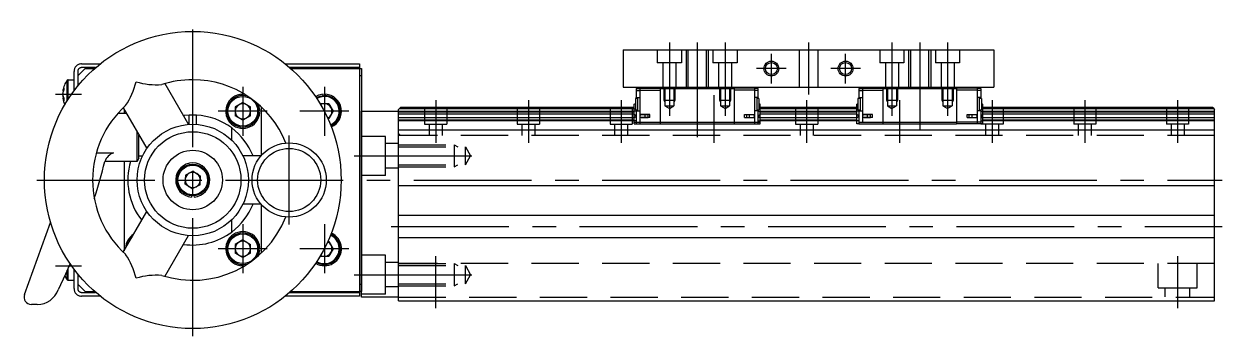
# Model space of a CAD drawing. Extents: x -106 to 482, y -54 to 311.
# Drawn here: x 158.9 to 481.9, y -42 to 42 of the extents above; entities that cross this region are included whole.
import ezdxf

# ---------------------------------------------------------------- set-up
doc = ezdxf.new("R2010")
doc.units = 0
for name, pattern in [('CENTER', [50.8, 31.75, -6.35, 6.35, -6.35]), ('DASHED', [19.05, 12.7, -6.35]), ('PHANTOM', [63.5, 31.75, -6.35, 6.35, -6.35, 6.35, -6.35])]:
    doc.linetypes.add(name, pattern=pattern)
doc.layers.get('0').update_dxf_attribs({"linetype": 'CONTINUOUS'})
doc.layers.add('CENTER', color=1, linetype='CENTER')

msp = doc.modelspace()

# ---------------------------------------------------------------- linework, layer by layer
at = {"color": 7, "linetype": 'CONTINUOUS'}
for p, q in [((320.39, 35), (420.39, 35)), ((320.39, 35), (320.39, 25)), ((420.39, 35), (420.39, 25)), ((175.39, 30), (173.39, 28)), ((175.39, 30), (177.93, 30)), ((230.85, 30), (249.39, 30)), ((249.39, 30), (249.39, -30)), ((249.39, 30), (249.89, 30)), ((249.89, 30), (249.89, 28)), ((170.55, 25.94), (170.55, 26.85)), ((170.55, 21.34), (170.55, 25.94)), ((170.84, 26.06), (170.84, 27)), ((170.84, 27), (172.39, 27)), ((170.84, 21.79), (170.84, 26.06)), ((196.91, 25.95), (203.26, 14.96)), ((249.89, 28), (249.39, 28)), ((249.89, 28), (249.89, -28)), ((169.37, 24), (169.37, 24.01)), ((169.37, 24), (169.37, 23.95)), ((169.37, 22.83), (169.37, 23.33)), ((169.37, 22.83), (169.37, 22.67)), ((239.56, 22.74), (239.53, 23.09)), ((240.22, 22.74), (240.25, 23.09)), ((320.39, 25), (420.39, 25)), ((323.94, 24.6), (324.94, 24.6)), ((323.94, 24.6), (323.94, 24.1)), ((323.94, 24.1), (324.94, 24.1)), ((323.94, 24.1), (323.94, 22.2)), ((324.94, 24.7), (324.94, 15.1)), ((324.94, 24.7), (330.44, 24.7)), ((324.94, 24.2), (330.44, 24.2)), ((330.44, 25), (330.44, 24.5)), ((330.44, 24.5), (330.44, 15.5)), ((350.34, 24.5), (330.44, 24.5)), ((350.34, 25), (350.34, 15)), ((355.84, 24.7), (350.34, 24.7)), ((355.84, 24.2), (350.34, 24.2)), ((355.84, 24.7), (355.84, 15.1)), ((356.84, 24.6), (355.84, 24.6)), ((356.84, 24.1), (355.84, 24.1)), ((356.84, 21.9), (356.84, 24.6)), ((383.94, 24.6), (384.94, 24.6)), ((383.94, 24.6), (383.94, 21.9)), ((383.94, 24.1), (384.94, 24.1)), ((384.94, 24.7), (384.94, 15.6)), ((384.94, 24.7), (390.44, 24.7)), ((384.94, 24.2), (390.44, 24.2)), ((390.44, 25), (390.44, 24.5)), ((390.44, 24.5), (390.44, 15.5)), ((410.34, 24.5), (390.44, 24.5)), ((410.34, 25), (410.34, 15)), ((415.84, 24.7), (410.34, 24.7)), ((415.84, 24.2), (410.34, 24.2)), ((415.84, 24.7), (415.84, 15.1)), ((416.84, 24.6), (415.84, 24.6)), ((416.84, 24.1), (415.84, 24.1)), ((416.84, 24.6), (416.84, 21.9)), ((169.37, 21.99), (169.37, 22.05)), ((185.66, 19.45), (192, 8.46)), ((217.89, 20.86), (215.85, 19.68)), ((215.85, 19.68), (215.85, 17.32)), ((217.89, 20.86), (219.93, 19.68)), ((219.93, 17.32), (219.93, 19.68)), ((222.89, 6.61), (222.89, 19.67)), ((241.07, 20.54), (238.71, 20.54)), ((241.07, 20.54), (242.25, 18.5)), ((260.39, 19.5), (259.89, 19)), ((323.44, 19.5), (260.39, 19.5)), ((323.44, 20.43), (323.74, 20.61)), ((323.44, 15.1), (323.44, 20.43)), ((323.74, 21.9), (323.74, 18.9)), ((324.34, 21.9), (323.74, 21.9)), ((323.94, 22.2), (324.94, 22.2)), ((323.94, 21.9), (323.94, 22.2)), ((324.34, 22.2), (324.34, 18.6)), ((356.84, 22.2), (355.84, 22.2)), ((356.44, 22.2), (356.44, 18.6)), ((357.04, 21.9), (356.44, 21.9)), ((357.04, 21.9), (357.04, 18.9)), ((357.34, 20.43), (357.04, 20.61)), ((357.34, 15.1), (357.34, 20.43)), ((383.44, 19.5), (357.34, 19.5)), ((383.44, 20.43), (383.74, 20.61)), ((383.44, 15.1), (383.44, 20.43)), ((383.74, 21.9), (383.74, 18.9)), ((384.34, 21.9), (383.74, 21.9)), ((383.94, 22.2), (384.94, 22.2)), ((384.34, 22.2), (384.34, 18.6)), ((416.84, 22.2), (415.84, 22.2)), ((416.44, 22.2), (416.44, 18.6)), ((417.04, 21.9), (416.44, 21.9)), ((417.04, 21.9), (417.04, 18.9)), ((417.34, 20.43), (417.04, 20.61)), ((417.34, 20.43), (417.34, 15.1)), ((479.39, 19.5), (417.34, 19.5)), ((479.39, 19.5), (479.89, 19)), ((184.26, 18), (186.49, 18)), ((185.89, 19.04), (185.89, 18)), ((186.29, 18.35), (186.32, 18)), ((205.39, 17.47), (203.39, 17.47)), ((203.39, 14.97), (203.39, 17.47)), ((205.39, 14.97), (205.39, 17.47)), ((217.89, 16.14), (215.85, 17.32)), ((219.93, 17.32), (217.89, 16.14)), ((222.13, 18.83), (222.47, 18.86)), ((222.13, 18.17), (222.47, 18.14)), ((240.85, 16.46), (241.07, 16.46)), ((242.25, 18.5), (241.07, 16.46)), ((249.89, 18.5), (259.89, 18.5)), ((249.89, -31.5), (249.89, 18.5)), ((259.89, -32.5), (259.89, 19)), ((323.44, 18.46), (259.89, 18.46)), ((323.44, 18.25), (259.89, 18.25)), ((323.44, 17.7), (259.89, 17.7)), ((323.44, 16.7), (259.89, 16.7)), ((323.44, 19.2), (260.09, 19.2)), ((323.44, 19.13), (323.74, 19.13)), ((323.94, 18.51), (323.44, 18.51)), ((323.94, 17.38), (323.44, 17.64)), ((323.94, 17.29), (323.44, 17.55)), ((323.94, 17.11), (323.44, 16.85)), ((323.94, 17.02), (323.44, 16.76)), ((323.74, 18.9), (324.34, 18.9)), ((323.94, 18.9), (323.94, 15.1)), ((323.94, 18.6), (324.94, 18.6)), ((323.94, 17.11), (323.94, 17.11)), ((327.64, 17.6), (324.94, 17.6)), ((327.64, 16.8), (324.94, 16.8)), ((327.14, 17.55), (325.29, 17.55)), ((325.29, 16.85), (327.14, 16.85)), ((325.74, 17.55), (325.74, 17.6)), ((325.74, 16.8), (325.74, 16.85)), ((326.2, 17.55), (326.2, 17.6)), ((326.2, 16.8), (326.2, 16.85)), ((326.34, 16.85), (326.34, 17.55)), ((327.14, 16.85), (327.14, 17.55)), ((327.64, 16.8), (327.64, 17.6)), ((353.14, 17.6), (355.84, 17.6)), ((353.14, 16.8), (353.14, 17.6)), ((353.14, 16.8), (355.84, 16.8)), ((355.49, 17.55), (353.64, 17.55)), ((353.64, 17.55), (353.64, 16.85)), ((353.64, 16.85), (355.49, 16.85)), ((354.44, 17.55), (354.44, 16.85)), ((354.58, 17.55), (354.58, 17.6)), ((354.58, 16.8), (354.58, 16.85)), ((355.04, 17.55), (355.04, 17.6)), ((355.04, 16.8), (355.04, 16.85)), ((356.84, 18.6), (355.84, 18.6)), ((356.44, 18.9), (357.04, 18.9)), ((356.84, 15.1), (356.84, 18.9)), ((356.84, 18.51), (357.34, 18.51)), ((356.84, 17.38), (357.34, 17.64)), ((356.84, 17.29), (357.34, 17.55)), ((356.84, 17.11), (356.84, 17.11)), ((356.84, 17.11), (357.34, 16.85)), ((356.84, 17.02), (357.34, 16.76)), ((357.34, 19.13), (357.04, 19.13)), ((383.44, 19.2), (357.34, 19.2)), ((383.44, 18.46), (357.34, 18.46)), ((383.44, 18.25), (357.34, 18.25)), ((383.44, 17.7), (357.34, 17.7)), ((383.44, 16.7), (357.34, 16.7)), ((383.44, 19.13), (383.74, 19.13)), ((383.94, 18.51), (383.44, 18.51)), ((383.94, 17.38), (383.44, 17.64)), ((383.44, 17.55), (383.44, 17.64)), ((383.94, 17.29), (383.44, 17.55)), ((383.94, 17.11), (383.44, 16.85)), ((383.94, 17.02), (383.44, 16.76)), ((383.44, 16.76), (383.44, 16.85)), ((383.74, 18.9), (384.34, 18.9)), ((383.94, 18.6), (383.94, 18.9)), ((383.94, 18.6), (383.94, 15.6)), ((383.94, 18.6), (384.94, 18.6)), ((383.94, 17.11), (383.94, 17.11)), ((387.64, 17.6), (384.94, 17.6)), ((387.64, 16.8), (384.94, 16.8)), ((387.14, 17.55), (385.29, 17.55)), ((385.29, 16.85), (387.14, 16.85)), ((385.74, 17.55), (385.74, 17.6)), ((385.74, 16.8), (385.74, 16.85)), ((386.2, 17.55), (386.2, 17.6)), ((386.2, 16.8), (386.2, 16.85)), ((386.34, 16.85), (386.34, 17.55)), ((387.14, 16.85), (387.14, 17.55)), ((387.64, 16.8), (387.64, 17.6)), ((413.14, 16.8), (413.14, 17.6)), ((413.14, 17.6), (415.84, 17.6)), ((413.14, 16.8), (415.84, 16.8)), ((415.49, 17.55), (413.64, 17.55)), ((413.64, 17.55), (413.64, 16.85)), ((413.64, 16.85), (415.49, 16.85)), ((414.44, 17.55), (414.44, 16.85)), ((414.58, 17.55), (414.58, 17.6)), ((414.58, 16.8), (414.58, 16.85)), ((415.04, 17.55), (415.04, 17.6)), ((415.04, 16.8), (415.04, 16.85)), ((416.84, 18.6), (415.84, 18.6)), ((416.44, 18.9), (417.04, 18.9)), ((416.84, 18.9), (416.84, 15.1)), ((416.84, 18.51), (417.34, 18.51)), ((416.84, 17.38), (417.34, 17.64)), ((416.84, 17.29), (417.34, 17.55)), ((416.84, 17.11), (416.84, 17.11)), ((416.84, 17.11), (417.34, 16.85)), ((416.84, 17.02), (417.34, 16.76)), ((417.34, 19.13), (417.04, 19.13)), ((479.69, 19.2), (417.34, 19.2)), ((479.89, 18.46), (417.34, 18.46)), ((479.89, 18.25), (417.34, 18.25)), ((479.89, 17.7), (417.34, 17.7)), ((417.34, 17.55), (417.34, 17.64)), ((417.34, 16.76), (417.34, 16.85)), ((479.89, 16.7), (417.34, 16.7)), ((479.89, -32.5), (479.89, 19)), ((189.39, 5), (189.39, 12.98)), ((214.89, 10.71), (214.89, 14)), ((323.44, 16.15), (259.89, 16.15)), ((323.44, 15.94), (259.89, 15.94)), ((259.89, 13.5), (479.89, 13.5)), ((323.94, 15.89), (323.44, 15.89)), ((323.44, 15.6), (357.34, 15.6)), ((323.44, 15.1), (357.34, 15.1)), ((330.44, 15.5), (330.44, 15)), ((356.84, 15.89), (357.34, 15.89)), ((383.44, 16.15), (357.34, 16.15)), ((383.44, 15.94), (357.34, 15.94)), ((383.94, 15.89), (383.44, 15.89)), ((383.94, 15.1), (383.44, 15.1)), ((383.94, 15.6), (383.94, 15.1)), ((383.94, 15.6), (384.94, 15.6)), ((383.94, 15.1), (384.94, 15.1)), ((384.94, 15.6), (390.44, 15.6)), ((384.94, 15.1), (390.44, 15.1)), ((410.34, 15.5), (390.44, 15.5)), ((390.44, 15.5), (390.44, 15)), ((410.34, 15), (390.44, 15)), ((416.84, 15.6), (410.34, 15.6)), ((417.34, 15.1), (410.34, 15.1)), ((416.84, 15.89), (417.34, 15.89)), ((479.89, 16.15), (417.34, 16.15)), ((479.89, 15.94), (417.34, 15.94)), ((189.89, 5.87), (189.89, 12.11)), ((178.41, 7.35), (183.03, 7.35)), ((189.89, 6.5), (190.87, 6.5)), ((222.79, 6.5), (217.91, 6.5)), ((189.39, 5), (180.69, 5)), ((185.89, 5), (185.89, -19.04)), ((189.89, 5.87), (189.39, 5)), ((202.41, 1.29), (202.29, -1.07)), ((204.51, 2.35), (202.41, 1.29)), ((204.51, 2.35), (206.49, 1.07)), ((206.37, -1.28), (206.49, 1.07)), ((204.26, -2.35), (202.29, -1.07)), ((206.37, -1.28), (204.26, -2.35)), ((259.89, -1.5), (479.89, -1.5)), ((204.06, -4.24), (204.03, -4.59)), ((204.72, -4.24), (204.75, -4.59)), ((185.66, -19.45), (192, -8.46)), ((222.79, -6.5), (217.91, -6.5)), ((222.89, -19.67), (222.89, -6.61)), ((259.89, -9.5), (479.89, -9.5)), ((159.01, -30.82), (166.06, -11.44)), ((214.89, -14), (214.89, -10.71)), ((196.91, -25.95), (203.26, -14.96)), ((217.89, -16.14), (215.85, -17.32)), ((217.89, -16.14), (219.93, -17.32)), ((259.89, -15.5), (479.89, -15.5)), ((215.85, -17.32), (215.85, -19.68)), ((219.93, -19.68), (219.93, -17.32)), ((222.13, -18.17), (222.47, -18.14)), ((222.13, -18.83), (222.47, -18.86)), ((241.07, -16.46), (240.85, -16.46)), ((241.07, -16.46), (242.25, -18.5)), ((242.25, -18.5), (241.07, -20.54)), ((217.89, -20.86), (215.85, -19.68)), ((219.93, -19.68), (217.89, -20.86)), ((238.71, -20.54), (241.07, -20.54)), ((170.55, -26.85), (170.55, -24.3)), ((170.84, -27), (170.84, -23.64)), ((173.39, -25.28), (173.39, -28)), ((170.84, -27), (172.39, -27)), ((173.39, -28), (175.39, -30)), ((249.39, -28), (249.89, -28)), ((249.89, -28), (249.89, -30)), ((175.39, -30), (177.93, -30)), ((230.85, -30), (249.39, -30)), ((249.89, -30), (249.39, -30)), ((259.89, -31.5), (249.89, -31.5)), ((162.47, -33.5), (160.89, -33.5)), ((259.89, -32.5), (479.89, -32.5))]:
    msp.add_line(p, q, dxfattribs=at)
at = {"color": 3, "linetype": 'DASHED'}
for p, q in [((329.64, 35), (329.64, 31.5)), ((336.14, 35), (336.14, 31.5)), ((337.39, 35), (337.39, 25)), ((337.93, 25), (337.93, 35)), ((342.85, 35), (342.85, 25)), ((343.39, 35), (343.39, 25)), ((344.64, 35), (344.64, 31.5)), ((351.14, 35), (351.14, 31.5)), ((367.89, 35), (367.89, 25)), ((372.89, 35), (372.89, 25)), ((389.64, 35), (389.64, 31.5)), ((396.14, 35), (396.14, 31.5)), ((397.39, 35), (397.39, 25)), ((397.93, 35), (397.93, 25)), ((402.85, 25), (402.85, 35)), ((403.39, 35), (403.39, 25)), ((404.64, 35), (404.64, 31.5)), ((411.14, 35), (411.14, 31.5)), ((336.14, 31.5), (329.64, 31.5)), ((331.14, 31.5), (331.14, 25)), ((334.64, 31.5), (334.64, 25)), ((351.14, 31.5), (344.64, 31.5)), ((346.14, 31.5), (346.14, 25)), ((349.64, 31.5), (349.64, 25)), ((396.14, 31.5), (389.64, 31.5)), ((391.14, 31.5), (391.14, 25)), ((394.64, 31.5), (394.64, 25)), ((411.14, 31.5), (404.64, 31.5)), ((406.14, 31.5), (406.14, 25)), ((409.64, 31.5), (409.64, 25)), ((331.39, 25), (331.39, 21.5)), ((331.66, 25), (331.66, 20)), ((334.12, 25), (334.12, 20)), ((334.39, 25), (334.39, 21.5)), ((346.39, 25), (346.39, 21.5)), ((346.66, 25), (346.66, 20)), ((349.12, 25), (349.12, 20)), ((349.39, 25), (349.39, 21.5)), ((391.39, 25), (391.39, 21.5)), ((391.66, 25), (391.66, 20)), ((394.12, 25), (394.12, 20)), ((394.39, 25), (394.39, 21.5)), ((406.39, 25), (406.39, 21.5)), ((406.66, 25), (406.66, 20)), ((409.12, 25), (409.12, 20)), ((409.39, 25), (409.39, 21.5)), ((266.89, 19.5), (266.89, 15)), ((272.89, 19.5), (272.89, 15)), ((291.89, 19.5), (291.89, 15)), ((297.89, 19.5), (297.89, 15)), ((316.89, 19.5), (316.89, 15)), ((322.89, 19.5), (322.89, 15)), ((331.39, 21.5), (331.66, 21.03)), ((331.39, 21.5), (334.39, 21.5)), ((331.66, 20), (334.12, 20)), ((331.66, 20), (332.89, 19.29)), ((332.89, 19.29), (334.12, 20)), ((334.39, 21.5), (334.12, 21.03)), ((346.39, 21.5), (346.66, 21.03)), ((346.39, 21.5), (349.39, 21.5)), ((346.66, 20), (349.12, 20)), ((346.66, 20), (347.89, 19.29)), ((347.89, 19.29), (349.12, 20)), ((349.39, 21.5), (349.12, 21.03)), ((366.89, 19.5), (366.89, 15)), ((372.89, 19.5), (372.89, 15)), ((391.39, 21.5), (391.66, 21.03)), ((391.39, 21.5), (394.39, 21.5)), ((391.66, 20), (394.12, 20)), ((391.66, 20), (392.89, 19.29)), ((392.89, 19.29), (394.12, 20)), ((394.39, 21.5), (394.12, 21.03)), ((406.39, 21.5), (406.66, 21.03)), ((406.39, 21.5), (409.39, 21.5)), ((406.66, 20), (409.12, 20)), ((406.66, 20), (407.89, 19.29)), ((407.89, 19.29), (409.12, 20)), ((409.39, 21.5), (409.12, 21.03)), ((422.89, 19.5), (422.89, 15)), ((441.89, 19.5), (441.89, 15)), ((447.89, 19.5), (447.89, 15)), ((466.89, 19.5), (466.89, 15)), ((472.89, 19.5), (472.89, 15)), ((266.89, 15), (272.89, 15)), ((268.14, 15), (268.14, 12)), ((271.64, 15), (271.64, 12)), ((291.89, 15), (297.89, 15)), ((293.14, 15), (293.14, 12)), ((296.64, 15), (296.64, 12)), ((316.89, 15), (322.89, 15)), ((318.14, 15), (318.14, 12)), ((321.64, 15), (321.64, 12)), ((366.89, 15), (372.89, 15)), ((368.14, 15), (368.14, 12)), ((371.64, 15), (371.64, 12)), ((416.89, 15.1), (416.89, 15)), ((422.89, 15), (416.89, 15)), ((418.14, 15), (418.14, 12)), ((421.64, 15), (421.64, 12)), ((447.89, 15), (441.89, 15)), ((443.14, 15), (443.14, 12)), ((446.64, 15), (446.64, 12)), ((472.89, 15), (466.89, 15)), ((468.14, 15), (468.14, 12)), ((471.64, 15), (471.64, 12)), ((256.39, 11.75), (249.89, 11.75)), ((256.39, 1.25), (256.39, 11.75)), ((259.89, 9.8), (256.39, 9.8)), ((259.89, 12.5), (260.39, 12)), ((479.89, 12), (259.89, 12)), ((259.89, 9.5), (274.89, 9.5)), ((259.89, 8.96), (277.89, 8.96)), ((274.89, 9.5), (274.89, 3.5)), ((274.89, 9.5), (275.83, 8.96)), ((277.89, 4.04), (277.89, 8.96)), ((277.89, 8.96), (279.31, 6.5)), ((277.89, 4.04), (279.31, 6.5)), ((259.89, 4.04), (277.89, 4.04)), ((259.89, 3.5), (274.89, 3.5)), ((274.89, 3.5), (275.83, 4.04)), ((256.39, 1.25), (249.89, 1.25)), ((259.89, 3.2), (256.39, 3.2)), ((256.39, -20.25), (249.89, -20.25)), ((256.39, -30.75), (256.39, -20.25)), ((259.89, -22.2), (256.39, -22.2)), ((479.89, -22.5), (259.89, -22.5)), ((259.89, -22.5), (274.89, -22.5)), ((274.89, -22.5), (275.83, -23.04)), ((274.89, -22.5), (274.89, -28.5)), ((464.64, -29), (464.64, -22.5)), ((475.14, -29), (475.14, -22.5)), ((259.89, -23.04), (277.89, -23.04)), ((277.89, -27.96), (277.89, -23.04)), ((277.89, -23.04), (279.31, -25.5)), ((277.89, -27.96), (279.31, -25.5)), ((259.89, -28.8), (256.39, -28.8)), ((259.89, -27.96), (277.89, -27.96)), ((259.89, -28.5), (274.89, -28.5)), ((274.89, -28.5), (275.83, -27.96)), ((464.64, -29), (475.14, -29)), ((466.59, -31.45), (466.59, -29)), ((473.19, -31.5), (473.19, -29)), ((256.39, -30.75), (249.89, -30.75)), ((259.89, -31.5), (479.89, -31.5))]:
    msp.add_line(p, q, dxfattribs=at)
at = {"color": 3, "linetype": 'PHANTOM'}
for p, q in [((172.39, 24), (172.39, 29.25)), ((173.39, 29.25), (173.39, 25.28)), ((174.39, 31.25), (179.42, 31.25)), ((178.22, 30.25), (174.39, 30.25)), ((229.36, 31.25), (249.39, 31.25)), ((249.39, 30.25), (230.56, 30.25)), ((249.39, 31.25), (249.39, 30.25)), ((249.39, 30.25), (249.39, 30)), ((172.39, -29.25), (172.39, -24)), ((173.39, -25.28), (173.39, -29.25)), ((174.39, -30.25), (178.22, -30.25)), ((179.42, -31.25), (174.39, -31.25)), ((249.39, -31.25), (229.36, -31.25)), ((230.56, -30.25), (249.39, -30.25)), ((249.39, -30), (249.39, -30.25)), ((249.39, -30.25), (249.39, -31.25))]:
    msp.add_line(p, q, dxfattribs=at)
at = {"color": 7, "linetype": 'CONTINUOUS', "flags": 128}
for points in [[(239.53, 23.09), (238.28, 22.81), (237.51, 22.43)], [(237.7, 22.14), (238.64, 22.56), (239.89, 22.75)], [(222.47, 18.86), (222.2, 20.11), (222.08, 20.4)], [(239.89, 22.5), (238.71, 22.32), (237.84, 21.93)], [(203.39, 17.47), (202.11, 17.35), (201.89, 17.32)], [(222.08, -20.4), (222.2, -20.11), (222.47, -18.86)], [(171.33, -22.52), (170.06, -25.39), (168.11, -29.55)]]:
    msp.add_lwpolyline(points, dxfattribs=at)
at = {"color": 7, "linetype": 'CONTINUOUS'}
for centre, radius in [((204.39, 0), 40), ((360.39, 30), 1.62), ((380.39, 30), 1.62), ((217.89, 18.5), 4), ((204.39, 0), 15), ((204.39, 0), 13), ((230.39, 0), 10), ((204.39, 0), 8), ((230.39, 0), 8.5), ((204.39, 0), 4.25), ((204.39, 0), 4), ((217.89, -18.5), 4)]:
    msp.add_circle(centre, radius, dxfattribs=at)
at = {"color": 3, "linetype": 'CONTINUOUS'}
for centre in [(360.39, 30), (380.39, 30)]:
    msp.add_circle(centre, 2, dxfattribs=at)
at = {"color": 3, "linetype": 'PHANTOM'}
for centre, radius, start, end in [((174.39, 29.25), 2, 90, 180), ((174.39, 29.25), 1, 90, 180), ((174.39, -29.25), 2, 180, 270), ((174.39, -29.25), 1, 180, 270)]:
    msp.add_arc(centre, radius, start, end, dxfattribs=at)
at = {"color": 7, "linetype": 'CONTINUOUS'}
for centre, radius, start, end in [((175.79, 23), 6.5, 143.6416, 171.0688), ((170.84, 26.64), 0.36, 90, 143.6416), ((169.98, 31.06), 19.69, 326.0128, 346.4553), ((194.64, 44.78), 19.15, 253.2378, 274.2351), ((204.39, 0), 27, 90, 107.9696), ((204.39, 0), 27, 21.645, 90), ((173.29, 23.3), 3.99, 157.0745, 169.8906), ((173.29, 22.63), 3.99, 157.0745, 169.8906), ((172.29, 23.45), 2.99, 192.0034, 206.6964), ((173.29, 23.37), 3.99, 190.1094, 202.9255), ((172.6, 24.52), 2.99, 173.6264, 186.3736), ((217.89, 18.5), 4.6, 83.404, 355.5), ((217.89, 18.5), 4.25, 70.5997, 0), ((239.89, 18.5), 4.25, 294.0607, 90), ((239.89, 18.5), 4.6, 293.8418, 85.5), ((172.29, 22.67), 2.99, 192.0034, 206.6964), ((175.79, 23), 6.5, 188.9312, 204.9749), ((173.8, 21.72), 4.19, 174.6164, 185.3836), ((204.39, 0), 27, 132.0501, 227.9613), ((217.89, 18.5), 2.04, 120, 180), ((217.89, 18.5), 2.04, 60, 120), ((217.89, 18.5), 2.04, 0, 60), ((217.89, 18.5), 4.25, 0, 37.1616), ((239.89, 18.5), 2.04, 90, 119.8634), ((239.89, 18.5), 4, 294.2136, 90), ((239.89, 18.5), 2.04, 30, 90), ((239.89, 18.5), 2.04, 330, 30), ((204.39, 0), 17.5, 53.1301, 86.7242), ((217.89, 18.5), 2.04, 180, 240), ((217.89, 18.5), 2.04, 240, 300), ((217.89, 18.5), 2.04, 300, 0), ((239.89, 18.5), 2.04, 295.1871, 330), ((325.29, 17.2), 0.35, 90, 180), ((325.29, 17.2), 0.35, 180, 270), ((355.49, 17.2), 0.35, 0, 90), ((355.49, 17.2), 0.35, 270, 0), ((385.29, 17.2), 0.35, 90, 180), ((385.29, 17.2), 0.35, 180, 270), ((415.49, 17.2), 0.35, 270, 90), ((204.39, 0), 17.5, 21.8037, 53.1301), ((184.43, 3.6), 4, 110.5, 160), ((6.13, 48.95), 180, 342.5593, 345.8569), ((204.39, 0), 17.5, 163.3985, 218.1963), ((204.39, 0), 4.6, 274.5, 265.5), ((204.39, 0), 2.04, 116.9754, 176.9754), ((204.39, 0), 2.04, 176.9754, 236.9754), ((204.39, 0), 2.04, 56.9754, 116.9754), ((204.39, 0), 2.04, 356.9754, 56.9754), ((204.39, 0), 2.04, 236.9754, 296.9754), ((204.39, 0), 2.04, 296.9754, 356.9754), ((204.39, 0), 17.5, 306.8699, 338.1963), ((204.39, 0), 27, 252.0545, 338.355), ((190.89, -18.5), 4.6, 121.9231, 178.0769), ((190.89, -18.5), 4.25, 132.7419, 167.2581), ((204.39, 0), 17.5, 261.8037, 306.8699), ((217.89, -18.5), 4.6, 4.5, 276.596), ((217.89, -18.5), 4.25, 0, 289.4003), ((239.89, -18.5), 4.6, 238.7914, 66.1582), ((239.89, -18.5), 4.25, 239.0102, 65.9393), ((239.89, -18.5), 4, 239.1631, 65.7864), ((217.89, -18.5), 2.04, 120, 180), ((217.89, -18.5), 2.04, 180, 240), ((217.89, -18.5), 2.04, 60, 120), ((217.89, -18.5), 2.04, 0, 60), ((217.89, -18.5), 2.04, 300, 0), ((217.89, -18.5), 4.25, 322.8384, 0), ((239.89, -18.5), 2.04, 30, 64.8129), ((239.89, -18.5), 2.04, 330, 30), ((169.98, -31.06), 19.69, 13.5447, 33.9872), ((217.89, -18.5), 2.04, 240, 300), ((239.89, -18.5), 2.04, 240.1366, 270), ((239.89, -18.5), 2.04, 270, 330), ((175.79, -23), 6.5, 205.0209, 216.3584), ((194.64, -44.78), 19.15, 85.7649, 106.7622), ((170.84, -26.64), 0.36, 216.3584, 270), ((160.89, -31.5), 2, 160, 270), ((162.47, -27.5), 6, 270, 340)]:
    msp.add_arc(centre, radius, start, end, dxfattribs=at)
at = {"layer": 'CENTER', "color": 1, "linetype": 'CENTER'}
for p, q in [((204.39, -42), (204.39, 42)), ((332.89, 37), (332.89, 17.29)), ((340.39, 37), (340.39, 11.5)), ((347.89, 37), (347.89, 17.29)), ((370.39, 37), (370.39, 23)), ((392.89, 37), (392.89, 17.29)), ((400.39, 37), (400.39, 13.5)), ((407.89, 37), (407.89, 17.29)), ((360.39, 26), (360.39, 34)), ((380.39, 26), (380.39, 34)), ((364.39, 30), (356.39, 30)), ((384.39, 30), (376.39, 30)), ((167.37, 23.08), (174.39, 23.08)), ((217.89, 25.1), (217.89, 11.9)), ((239.89, 25.1), (239.89, 11.9)), ((344.89, 22.81), (344.89, 10)), ((269.89, 21.5), (269.89, 10)), ((294.89, 21.5), (294.89, 10)), ((319.89, 21.5), (319.89, 10)), ((369.89, 21.5), (369.89, 10)), ((394.89, 21.5), (394.89, 10)), ((419.89, 21.5), (419.89, 10)), ((419.89, 21.5), (419.89, 10)), ((444.89, 21.5), (444.89, 10)), ((469.89, 21.5), (469.89, 10)), ((224.49, 18.5), (211.29, 18.5)), ((246.49, 18.5), (233.29, 18.5)), ((230.39, -12), (230.39, 12)), ((247.89, 6.5), (281.31, 6.5)), ((162.39, 0), (481.89, 0)), ((217.89, -11.9), (217.89, -25.1)), ((239.89, -11.9), (239.89, -25.1)), ((257.89, -12.5), (481.89, -12.5)), ((224.49, -18.5), (211.29, -18.5)), ((246.49, -18.5), (233.29, -18.5)), ((269.89, -34.5), (269.89, -20.5)), ((469.89, -20.5), (469.89, -34.5)), ((167.37, -23.08), (174.39, -23.08)), ((247.89, -25.5), (281.31, -25.5))]:
    msp.add_line(p, q, dxfattribs=at)

doc.saveas('drawing.dxf')
